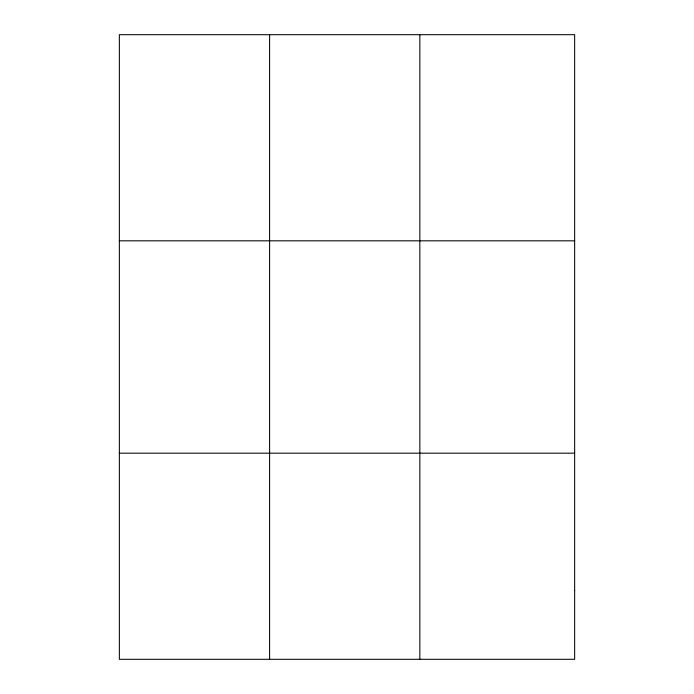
<?xml version="1.0" encoding="UTF-8"?>
<svg xmlns="http://www.w3.org/2000/svg" width="694" height="694" viewBox="0 0 694 694"><rect width="100%" height="100%" fill="white"/><g stroke="black" fill="none" stroke-linecap="round" stroke-linejoin="round"><path stroke-width="1.04" d="M269.602 659.3L269.602 34.7M419.844 659.3L419.844 34.7M119.351 240.818L574.649 240.818M119.351 453.182L574.649 453.182M574.649 590.594L574.649 659.3L119.351 659.3L119.351 34.7L574.649 34.7L574.649 590.594"/></g></svg>
